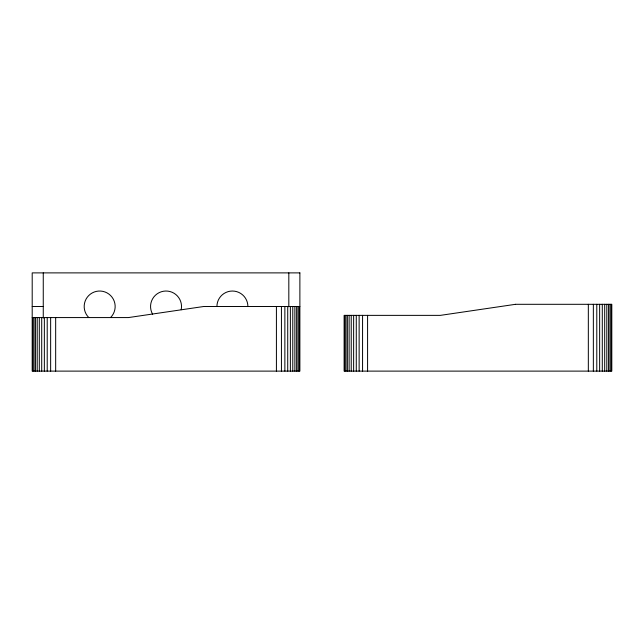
<?xml version="1.0" encoding="UTF-8"?>
<svg xmlns="http://www.w3.org/2000/svg" width="644" height="644" viewBox="0 0 644 644"><rect width="100%" height="100%" fill="white"/><g stroke="black" fill="none" stroke-linecap="round" stroke-linejoin="round"><path stroke-width="0.97" d="M32.2 306.512L43.261 306.512M299.879 306.512L203.649 306.512L128.43 317.572L32.2 317.572M611.14 304.306L611.14 371.113M609.973 304.306L609.973 371.113M608.564 304.306L608.564 371.113M606.793 304.306L606.793 371.113M604.692 304.306L604.692 371.113M602.293 304.306L602.293 371.113M599.644 304.306L599.644 371.113M596.787 304.306L596.787 371.113M593.357 304.306L593.357 371.113M588.334 304.306L588.334 371.113M367.587 315.367L367.587 371.113M362.564 315.367L362.564 371.113M359.135 315.367L359.135 371.113M356.277 315.367L356.277 371.113M353.628 315.367L353.628 371.113M351.23 315.367L351.23 371.113M349.129 315.367L349.129 371.113M347.358 315.367L347.358 371.113M345.949 315.367L345.949 371.113M344.782 315.367L344.782 371.113M299.219 306.512L299.219 371.113M298.051 306.512L298.051 371.113M296.643 306.512L296.643 371.113M294.872 306.512L294.872 371.113M292.77 306.512L292.77 371.113M290.372 306.512L290.372 371.113M288.818 272.887L288.818 306.794M287.723 306.512L287.723 371.113M284.865 306.512L284.865 371.113M281.436 306.512L281.436 371.113M276.413 306.512L276.413 371.113M55.666 317.572L55.666 371.113M50.643 317.572L50.643 371.113M47.213 317.572L47.213 371.113M44.356 317.572L44.356 371.113M43.261 272.887L43.261 318.08M41.707 317.572L41.707 371.113M39.308 317.572L39.308 371.113M37.207 317.572L37.207 371.113M35.436 317.572L35.436 371.113M34.027 317.572L34.027 371.113M32.86 317.572L32.86 371.113M216.923 306.512A15.488 15.488 0 0 1 232.404 291.032A15.488 15.488 0 0 1 247.892 306.512M152.628 314.256A15.488 15.488 0 0 1 163.616 291.217A15.488 15.488 0 0 1 181.181 309.74M88.719 317.468A15.488 15.488 0 0 1 88.719 295.564A15.488 15.488 0 0 1 110.623 295.564A15.488 15.488 0 0 1 110.623 317.468M515.57 304.306L440.351 315.367L344.121 315.367L344.121 371.113L611.8 371.113L611.8 304.306L515.57 304.306M299.879 272.887L32.2 272.887L32.2 371.113L299.879 371.113L299.879 272.887"/></g></svg>
